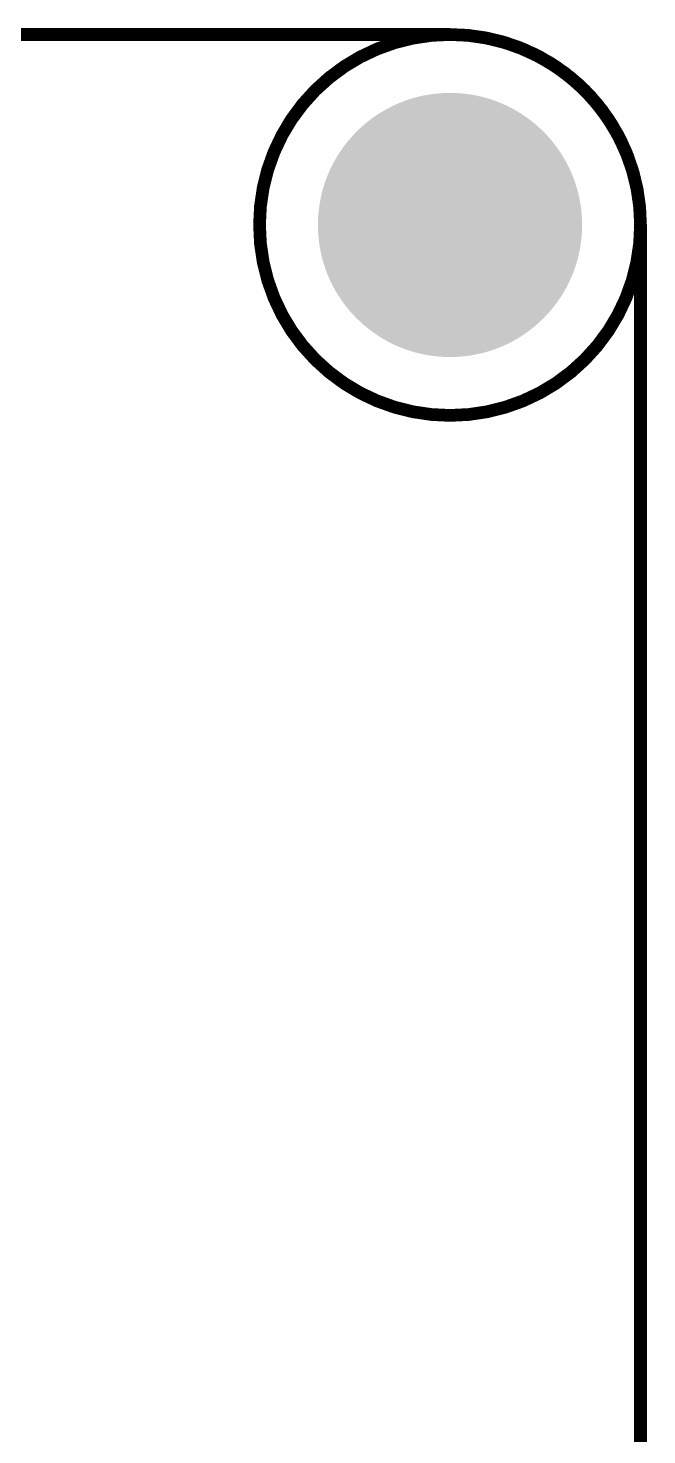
# Model space of a CAD drawing. Header units: inches. Extents: x -7 to 179, y 0 to 152.
# Drawn here: x 123.08 to 135.46, y 81.61 to 109.75 of the extents above; entities that cross this region are included whole.
import ezdxf

# ---------------------------------------------------------------- set-up
doc = ezdxf.new("R2010")
doc.units = ezdxf.units.IN
for name, color, linetype in [('BOT', 5, 'Continuous'), ('Bottom Solder', 6, 'Continuous'), ('Multi-Layer', 9, 'Continuous'), ('Pad Holes', 156, 'Continuous'), ('TOP', 1, 'Continuous'), ('Top Overlay', 2, 'Continuous'), ('Top Solder', 216, 'Continuous')]:
    doc.layers.add(name, color=color, linetype=linetype)

msp = doc.modelspace()

# ---------------------------------------------------------------- hatches: boundary and pattern name
at = {"layer": 'BOT'}
h = msp.add_hatch(color=5, dxfattribs=at)
edge = h.paths.add_edge_path()
edge.add_arc((131.521, 105.816), 2.54, 0, 360)
at = {"layer": 'Bottom Solder'}
h = msp.add_hatch(color=6, dxfattribs=at)
edge = h.paths.add_edge_path()
edge.add_arc((131.521, 105.816), 2.642, 0, 360)
at = {"layer": 'Multi-Layer'}
h = msp.add_hatch(color=9, dxfattribs=at)
edge = h.paths.add_edge_path()
edge.add_arc((131.521, 105.816), 2.54, 0, 360)
at = {"layer": 'Pad Holes'}
h = msp.add_hatch(color=7, dxfattribs=at)
edge = h.paths.add_edge_path()
edge.add_arc((131.521, 105.816), 1.587, 0, 360)
at = {"layer": 'TOP'}
h = msp.add_hatch(color=1, dxfattribs=at)
edge = h.paths.add_edge_path()
edge.add_arc((131.521, 105.816), 2.54, 0, 360)
at = {"layer": 'Top Solder'}
h = msp.add_hatch(color=216, dxfattribs=at)
edge = h.paths.add_edge_path()
edge.add_arc((131.521, 105.816), 2.642, 0, 360)

# ---------------------------------------------------------------- linework, layer by layer
at = {"layer": 'Top Overlay'}
for points in [[(54.051, 109.626, 0.254, 0.254, 0), (131.521, 109.626, 0.254, 0.254, 0)], [(131.521, 109.626, 0.254, 0.254, -0.414214), (135.331, 105.816, 0.254, 0.254, 0)], [(135.331, 28.346, 0.254, 0.254, 0), (135.331, 105.816, 0.254, 0.254, 0)]]:
    msp.add_lwpolyline(points, format="xyseb", dxfattribs=at)
for points in [[(135.331, 105.816, 0.254, 0.254, 1), (127.711, 105.816, 0.254, 0.254, 1)], [(131.458, 109.626, 0.127, 0.127, 1), (131.585, 109.626, 0.127, 0.127, 1)], [(131.458, 109.626, 0.127, 0.127, 1), (131.585, 109.626, 0.127, 0.127, 1)], [(127.648, 105.816, 0.127, 0.127, 1), (127.775, 105.816, 0.127, 0.127, 1)], [(135.268, 105.816, 0.127, 0.127, 1), (135.395, 105.816, 0.127, 0.127, 1)], [(135.268, 105.816, 0.127, 0.127, 1), (135.395, 105.816, 0.127, 0.127, 1)], [(135.268, 105.816, 0.127, 0.127, 1), (135.395, 105.816, 0.127, 0.127, 1)]]:
    msp.add_lwpolyline(points, format="xyseb", close=True, dxfattribs=at)

doc.saveas('drawing.dxf')
